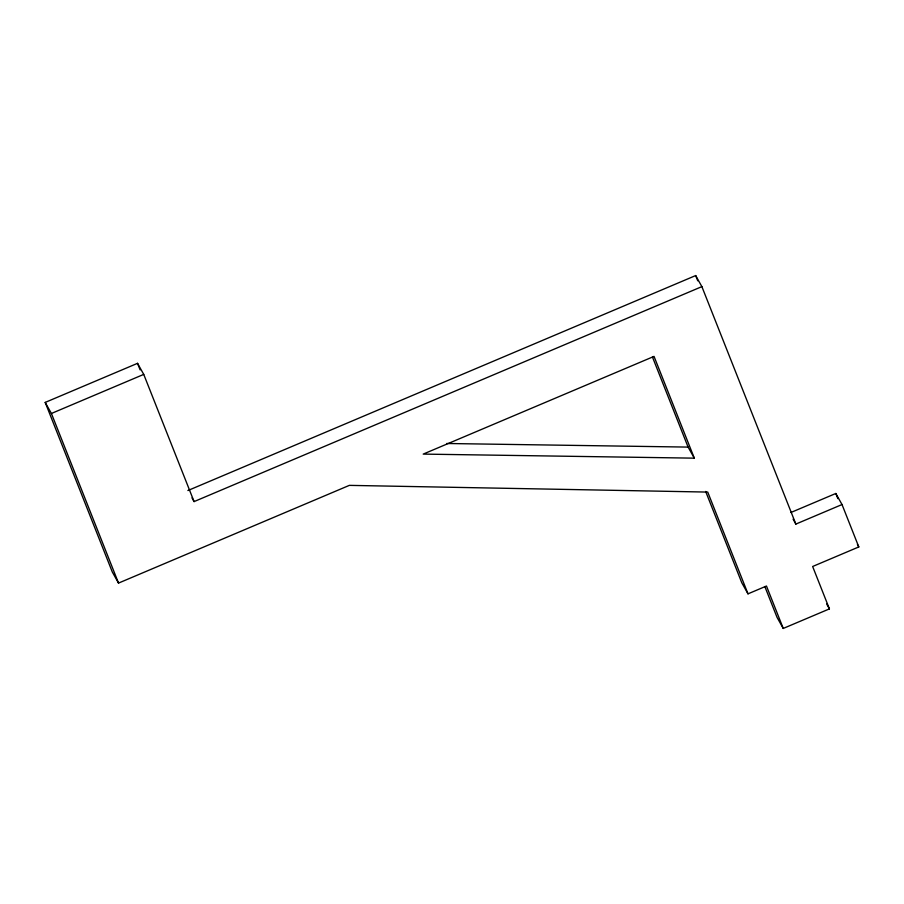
<?xml version="1.0" encoding="UTF-8"?>
<svg xmlns="http://www.w3.org/2000/svg" width="904" height="904" viewBox="0 0 904 904"><rect width="100%" height="100%" fill="white"/><g stroke="black" fill="none" stroke-linecap="round" stroke-linejoin="round"><path stroke-width="1.36" d="M783.248 628.438L766.468 586.029L748.004 593.849L707.73 492.081L349.351 485.369L118.526 583.091L112.322 572.029L45.2 402.416L137.532 363.329L143.736 374.392L194.077 501.596L701.877 286.624L795.859 524.083L842.019 504.545L858.8 546.943L812.639 566.492L829.42 608.889L783.248 628.438L777.044 617.375L764.84 586.538M45.2 402.416L51.404 413.478L143.736 374.392M187.874 490.544L695.673 275.562L701.877 286.624M790.932 512.478L835.816 493.482L842.019 504.545M446.655 443.491L688.102 447.096L694.306 458.158L423.208 454.102L654.033 356.391L694.306 458.158M857.421 544.49L858.8 546.943M793.102 519.167L795.859 524.083M826.663 603.974L829.42 608.889M748.004 593.849L741.8 582.786L705.662 491.46M192.01 497.912L194.077 501.596M835.816 493.482L837.85 498.624M695.673 275.562L697.752 280.816M652.473 357.069L688.102 447.096M137.532 363.329L140.12 369.883M51.404 413.478L118.526 583.091"/></g></svg>
